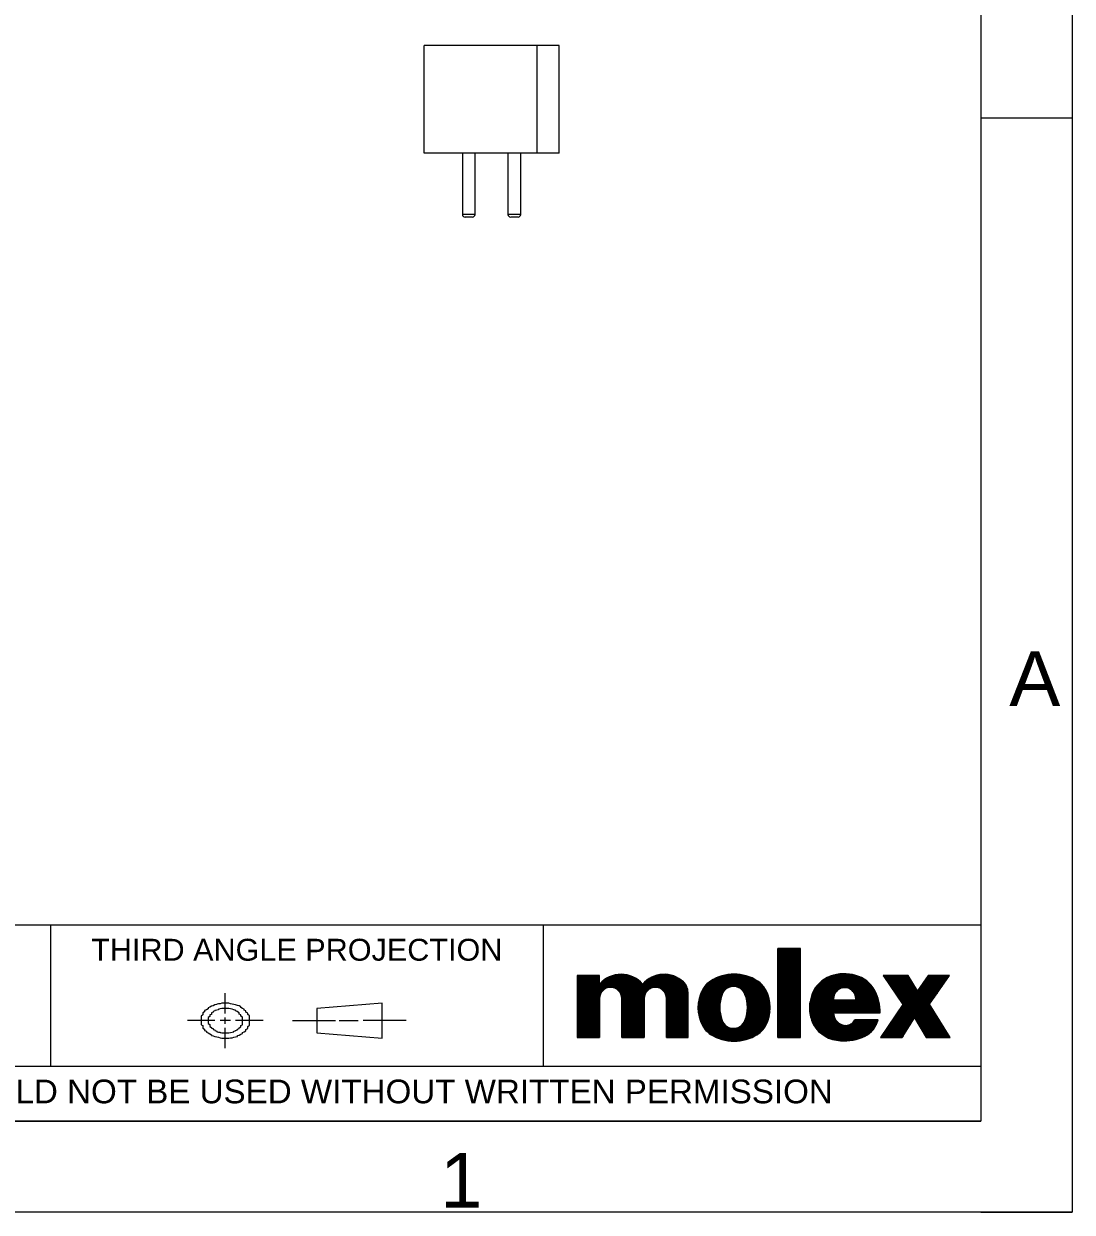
# Model space of a CAD drawing. Header units: millimetres. Extents: x 0 to 180, y 0 to 120.
# Drawn here: x 122.5 to 180, y 0 to 65.2 of the extents above; entities that cross this region are included whole.
import ezdxf

# ---------------------------------------------------------------- set-up
doc = ezdxf.new("R2010")
doc.units = ezdxf.units.MM
doc.layers.add('1', color=7, linetype='Continuous', true_color=0xffffff)
doc.layers.add('256', color=7, linetype='Continuous', true_color=0xffffff)
doc.styles.add('Arial monospaced for SAP', font='Arial monospaced for SAP')
doc.styles.add('Arial Unicode MS', font='Arial Unicode MS')

# ---------------------------------------------------------------- blocks, each defined once
blk = doc.blocks.new('HATCH1')
at = {"color": 1, "lineweight": 13}
for p, q in [((163.863286, 14.401087), (163.918289, 14.45609)), ((163.863286, 14.341223), (163.978153, 14.45609)), ((163.863286, 14.281359), (164.038016, 14.45609)), ((163.863286, 14.221496), (164.09788, 14.45609)), ((163.863286, 14.161632), (164.157744, 14.45609)), ((163.863286, 14.101768), (164.217607, 14.45609)), ((163.863286, 14.041905), (164.277471, 14.45609)), ((163.863286, 13.982041), (164.337335, 14.45609)), ((163.863286, 13.922177), (164.397198, 14.45609)), ((163.863286, 13.862314), (164.457062, 14.45609)), ((163.863286, 13.80245), (164.516926, 14.45609)), ((163.863286, 13.742586), (164.576789, 14.45609)), ((163.863286, 13.682723), (164.636653, 14.45609)), ((163.863286, 13.622859), (164.696517, 14.45609)), ((163.863286, 13.562995), (164.75638, 14.45609)), ((163.863286, 13.503132), (164.816244, 14.45609)), ((163.863286, 13.443268), (164.876107, 14.45609)), ((163.863286, 13.383404), (164.935971, 14.45609)), ((163.863286, 13.323541), (164.995835, 14.45609)), ((163.863286, 13.263677), (165.055698, 14.45609)), ((163.863286, 13.203813), (165.102331, 14.442858)), ((163.863286, 13.14395), (165.102331, 14.382995)), ((163.863286, 13.084086), (165.102331, 14.323131)), ((163.863286, 13.024222), (165.102331, 14.263267)), ((163.863286, 12.964359), (165.102331, 14.203404)), ((163.863286, 12.904495), (165.102331, 14.14354)), ((163.863286, 12.844632), (165.102331, 14.083676)), ((163.863286, 12.784768), (165.102331, 14.023813)), ((163.863286, 12.724904), (165.102331, 13.963949)), ((163.863286, 12.665041), (165.102331, 13.904085)), ((163.863286, 12.605177), (165.102331, 13.844222)), ((163.863286, 12.545313), (165.102331, 13.784358)), ((163.863286, 12.48545), (165.102331, 13.724494)), ((152.872341, 10.773372), (155.134912, 13.035943)), ((154.404297, 12.245464), (155.199389, 13.040556)), ((154.511314, 12.292618), (155.261163, 13.042467)), ((154.59172, 12.31316), (155.320556, 13.041996)), ((154.660175, 12.321751), (155.377823, 13.0394)), ((154.72112, 12.322833), (155.433169, 13.034881)), ((155.308385, 10.755006), (157.595462, 13.042083)), ((155.308385, 10.81487), (157.532782, 13.039267)), ((155.308385, 10.874733), (157.467265, 13.033614)), ((156.86137, 12.248128), (157.655657, 13.042415)), ((156.966759, 12.293653), (157.713644, 13.040538)), ((157.046602, 12.313633), (157.769642, 13.036672)), ((157.114736, 12.321902), (157.82383, 13.030996)), ((159.488589, 11.223663), (161.314207, 13.049282)), ((159.489119, 11.16433), (161.377339, 13.052549)), ((159.48981, 11.284748), (161.249223, 13.044161)), ((159.491261, 11.106607), (161.438773, 13.05412)), ((159.492953, 11.347754), (161.182198, 13.037)), ((159.494892, 11.050375), (161.498645, 13.054128)), ((159.499912, 10.995531), (161.557066, 13.052686)), ((159.50623, 10.941986), (161.614136, 13.049892)), ((159.513769, 10.889662), (161.66994, 13.045832)), ((159.522463, 10.838491), (161.724552, 13.04058)), ((159.53225, 10.788415), (161.778039, 13.034203)), ((163.863286, 12.425586), (165.102331, 13.664631)), ((163.863286, 12.365722), (165.102331, 13.604767)), ((163.863286, 12.305859), (165.102331, 13.544903)), ((163.863286, 12.245995), (165.102331, 13.48504)), ((163.863286, 12.186131), (165.102331, 13.425176)), ((163.863286, 12.126268), (165.102331, 13.365313)), ((163.863286, 12.066404), (165.102331, 13.305449)), ((163.863286, 12.00654), (165.102331, 13.245585)), ((163.863286, 11.946677), (165.102331, 13.185722)), ((163.863286, 11.886813), (165.102331, 13.125858)), ((163.863286, 11.826949), (165.102331, 13.065994)), ((165.596527, 11.225508), (167.447501, 13.076482)), ((165.596758, 11.165875), (167.50775, 13.076868)), ((165.597515, 11.28636), (167.385514, 13.074359)), ((165.598137, 11.10739), (167.566402, 13.075655)), ((165.5998, 11.348509), (167.321624, 13.070332)), ((165.600601, 11.049991), (167.623573, 13.072963)), ((165.603473, 11.412045), (167.255632, 13.064204)), ((165.604322, 10.993848), (167.679367, 13.068893)), ((165.612434, 10.942096), (167.733871, 13.063533)), ((165.616602, 11.485037), (167.187296, 13.055731)), ((165.621468, 10.891267), (167.787162, 13.056961)), ((165.631386, 10.841321), (167.839307, 13.049243)), ((165.632494, 11.560793), (167.116312, 13.044611)), ((165.642153, 10.792225), (167.890367, 13.040439)), ((165.650643, 11.638805), (167.042297, 13.03046)), ((165.653738, 10.743946), (167.940395, 13.030603)), ((152.872341, 10.833236), (155.067313, 13.028208)), ((152.872341, 10.8931), (154.996029, 13.016788)), ((152.872341, 10.952963), (154.920273, 13.000895)), ((152.872341, 11.012827), (154.838884, 12.97937)), ((152.872341, 12.928464), (152.91754, 12.973663)), ((152.872341, 12.8686), (152.977404, 12.973663)), ((152.872341, 12.808737), (153.037268, 12.973663)), ((152.872341, 12.748873), (153.097131, 12.973663)), ((152.872341, 12.689009), (153.156995, 12.973663)), ((152.872341, 12.629146), (153.216859, 12.973663)), ((152.872341, 12.569282), (153.276722, 12.973663)), ((152.872341, 12.509418), (153.336586, 12.973663)), ((152.872341, 12.449555), (153.39645, 12.973663)), ((152.872341, 12.389691), (153.456313, 12.973663)), ((152.872341, 12.329827), (153.516177, 12.973663)), ((152.872341, 12.269964), (153.576041, 12.973663)), ((152.872341, 12.2101), (153.635904, 12.973663)), ((152.872341, 12.150236), (153.695768, 12.973663)), ((152.872341, 12.090373), (153.755632, 12.973663)), ((152.872341, 12.030509), (153.815495, 12.973663)), ((152.872341, 11.970645), (153.875359, 12.973663)), ((152.872341, 11.910782), (153.935223, 12.973663)), ((152.872341, 11.850918), (153.995086, 12.973663)), ((152.872341, 11.791055), (154.05495, 12.973663)), ((152.872341, 11.731191), (154.096636, 12.955486)), ((152.872341, 11.072691), (154.750015, 12.950364)), ((152.872341, 11.132554), (154.650376, 12.910589)), ((152.872341, 11.671327), (154.096636, 12.895622)), ((152.872341, 11.192418), (154.532848, 12.852925)), ((152.872341, 11.611464), (154.096636, 12.835759)), ((152.872341, 11.5516), (154.096636, 12.775895)), ((152.872341, 11.252282), (154.373349, 12.753289)), ((152.872341, 11.491736), (154.096636, 12.716031)), ((152.872341, 11.431873), (154.096636, 12.656168)), ((152.872341, 11.372009), (154.096636, 12.596304)), ((152.872341, 11.312145), (154.096636, 12.53644)), ((154.776625, 12.318475), (155.486758, 13.028608)), ((154.827852, 12.309837), (155.538732, 13.020717)), ((154.875523, 12.297644), (155.589205, 13.011327)), ((154.920121, 12.282379), (155.638275, 13.000534)), ((154.961981, 12.264376), (155.686028, 12.988423)), ((155.00134, 12.243871), (155.732536, 12.975067)), ((155.038366, 12.221033), (155.77786, 12.960528)), ((155.073175, 12.195979), (155.822056, 12.94486)), ((155.105843, 12.168783), (155.865171, 12.928111)), ((155.136412, 12.139488), (155.907247, 12.910323)), ((155.16489, 12.108102), (155.94832, 12.891532)), ((155.191255, 12.074604), (155.988421, 12.87177)), ((155.215455, 12.03894), (156.02758, 12.851065)), ((155.237398, 12.00102), (156.06582, 12.829442)), ((155.256949, 11.960707), (156.103162, 12.80692)), ((155.273916, 11.91781), (156.139626, 12.783521)), ((155.288027, 11.872058), (156.175227, 12.759258)), ((155.298899, 11.823066), (156.209978, 12.734145)), ((155.305969, 11.770273), (156.243891, 12.708194)), ((155.308385, 10.934597), (157.398448, 13.024661)), ((155.308385, 10.994461), (157.325702, 13.011778)), ((155.308385, 11.054324), (157.24813, 12.99407)), ((155.308385, 11.114188), (157.164381, 12.970184)), ((155.308385, 11.174052), (157.072228, 12.937895)), ((155.308385, 11.233915), (156.967483, 12.893014)), ((155.308385, 11.293779), (156.840045, 12.825439)), ((155.308385, 11.353643), (156.638379, 12.683637)), ((155.308385, 11.712825), (156.276974, 12.681414)), ((155.308385, 11.652961), (156.309236, 12.653812)), ((155.308385, 11.593097), (156.34068, 12.625392)), ((155.308385, 11.533234), (156.371311, 12.596159)), ((155.308385, 11.47337), (156.401129, 12.566114)), ((155.308385, 11.413506), (156.430136, 12.535257)), ((157.17546, 12.322763), (157.876355, 13.023658)), ((157.230796, 12.318235), (157.927342, 13.014781)), ((157.281885, 12.309461), (157.976894, 13.004469)), ((157.329439, 12.297151), (158.0251, 12.992812)), ((157.373935, 12.281783), (158.072036, 12.979884)), ((157.415703, 12.263687), (158.117768, 12.965753)), ((157.454976, 12.243097), (158.162354, 12.950475)), ((157.491921, 12.220178), (158.205843, 12.9341)), ((157.526653, 12.195047), (158.248278, 12.916672)), ((157.559246, 12.167776), (158.289698, 12.898228)), ((157.58974, 12.138406), (158.330137, 12.878803)), ((157.618143, 12.106946), (158.369623, 12.858426)), ((157.644433, 12.073372), (158.408182, 12.837121)), ((157.668554, 12.037629), (158.445837, 12.814912)), ((157.690415, 11.999626), (158.482607, 12.791818)), ((157.709877, 11.959225), (158.518508, 12.767856)), ((157.726747, 11.916232), (158.553556, 12.74304)), ((157.740751, 11.870372), (158.587761, 12.717382)), ((157.751498, 11.821255), (158.621134, 12.690891)), ((157.75842, 11.768313), (158.653683, 12.663576)), ((157.760663, 11.710693), (158.685413, 12.635442)), ((157.760663, 11.650829), (158.71609, 12.606256)), ((157.760663, 11.590966), (158.745154, 12.575456)), ((157.760663, 11.531102), (158.772574, 12.543013)), ((157.760663, 11.471238), (158.798328, 12.508903)), ((157.760663, 11.411375), (158.822376, 12.473087)), ((157.760663, 11.351511), (158.844661, 12.435508)), ((157.760663, 11.291647), (158.865104, 12.396088)), ((159.498219, 11.412884), (161.112906, 13.027572)), ((159.50586, 11.480389), (161.041068, 13.015597)), ((159.516187, 11.55058), (160.966333, 13.000725)), ((159.529599, 11.623855), (160.888252, 12.982508)), ((159.546617, 11.700737), (160.806231, 12.960351)), ((159.567952, 11.781935), (160.719458, 12.933441)), ((159.594608, 11.868455), (160.626766, 12.900613)), ((159.628099, 11.96181), (160.526372, 12.860083)), ((159.670903, 12.064478), (160.415283, 12.808858)), ((159.727651, 12.181089), (160.287687, 12.741125)), ((159.822447, 12.335749), (160.126202, 12.639504)), ((161.065625, 12.261926), (161.830458, 13.02676)), ((161.192687, 12.329124), (161.881863, 13.018301)), ((161.280676, 12.35725), (161.9323, 13.008874)), ((161.354237, 12.370947), (161.981811, 12.998521)), ((161.419259, 12.376106), (162.030433, 12.98728)), ((161.4783, 12.375283), (162.078201, 12.975184)), ((161.532747, 12.369866), (162.125146, 12.962265)), ((161.583451, 12.360706), (162.171296, 12.948551)), ((161.630972, 12.348364), (162.216676, 12.934068)), ((161.675702, 12.33323), (162.26131, 12.918839)), ((161.71792, 12.315585), (162.30522, 12.902885)), ((161.757831, 12.295632), (162.348426, 12.886227)), ((161.795585, 12.273522), (162.390944, 12.868881)), ((161.831291, 12.249364), (162.432792, 12.850866)), ((161.865024, 12.223234), (162.473985, 12.832195)), ((161.896831, 12.195177), (162.514536, 12.812882)), ((161.926736, 12.165219), (162.554459, 12.792941)), ((161.954739, 12.133358), (162.593764, 12.772384)), ((161.980815, 12.099571), (162.632464, 12.751219)), ((162.004917, 12.063809), (162.670567, 12.729459)), ((162.026968, 12.025996), (162.708083, 12.707111)), ((162.046858, 11.986023), (162.745019, 12.684183)), ((162.064437, 11.943737), (162.78131, 12.660611)), ((162.08039, 11.899827), (162.816616, 12.636053)), ((162.095489, 11.855062), (162.85091, 12.610483)), ((162.109704, 11.809414), (162.884204, 12.583914)), ((162.123001, 11.762847), (162.91651, 12.556356)), ((162.135343, 11.715325), (162.947837, 12.527819)), ((162.146688, 11.666807), (162.978187, 12.498306)), ((162.15699, 11.617245), (163.007563, 12.467818)), ((162.166195, 11.566587), (163.035963, 12.436355)), ((162.174245, 11.514773), (163.063382, 12.40391)), ((163.863286, 11.767086), (165.102331, 13.006131)), ((163.863286, 11.707222), (165.102331, 12.946267)), ((163.863286, 11.647358), (165.102331, 12.886403)), ((163.863286, 11.587495), (165.102331, 12.82654)), ((163.863286, 11.527631), (165.102331, 12.766676)), ((163.863286, 11.467767), (165.102331, 12.706812)), ((163.863286, 11.407904), (165.102331, 12.646949)), ((163.863286, 11.34804), (165.102331, 12.587085)), ((163.863286, 11.288176), (165.102331, 12.527221)), ((163.863286, 11.228313), (165.102331, 12.467358)), ((163.863286, 11.168449), (165.102331, 12.407494)), ((165.671303, 11.719329), (166.964753, 13.01278)), ((165.694787, 11.802677), (166.883009, 12.990899)), ((165.721482, 11.889236), (166.796123, 12.963876)), ((165.752028, 11.979645), (166.701446, 12.929063)), ((165.800946, 12.088427), (166.592664, 12.880145)), ((165.873157, 12.220502), (166.460589, 12.807934)), ((166.018445, 12.425654), (166.255437, 12.662646)), ((167.135154, 12.165499), (167.989437, 13.019781)), ((167.291073, 12.261554), (168.037536, 13.008016)), ((167.381076, 12.291693), (168.084729, 12.995346)), ((167.454594, 12.305347), (168.131052, 12.981805)), ((167.456822, 10.930711), (168.977822, 12.451711)), ((167.516686, 10.930711), (169.005047, 12.419072)), ((167.518917, 12.309806), (168.17785, 12.968739)), ((167.576549, 10.930711), (169.031501, 12.385662)), ((167.576953, 12.307979), (168.223608, 12.954634)), ((167.630216, 12.301379), (168.268293, 12.939455)), ((167.679611, 12.290909), (168.311947, 12.923246)), ((167.725721, 12.277156), (168.35461, 12.906045)), ((167.768946, 12.260517), (168.396316, 12.887888)), ((167.809566, 12.241273), (168.437096, 12.868803)), ((167.84778, 12.219624), (168.476975, 12.848819)), ((167.88373, 12.195711), (168.515979, 12.827959)), ((167.917511, 12.169628), (168.554126, 12.806243)), ((167.949181, 12.141434), (168.591437, 12.78369)), ((167.978765, 12.111154), (168.627927, 12.760316)), ((168.006259, 12.078784), (168.663609, 12.736135)), ((168.031626, 12.044288), (168.698497, 12.711159)), ((168.054796, 12.007595), (168.732599, 12.685397)), ((168.075661, 11.968595), (168.765924, 12.658859)), ((168.09406, 11.927131), (168.79848, 12.631551)), ((168.109772, 11.882979), (168.83027, 12.603477)), ((168.122481, 11.835825), (168.861299, 12.574643)), ((168.131736, 11.785216), (168.891569, 12.545049)), ((168.136807, 11.67056), (168.949832, 12.483584)), ((168.136865, 11.730481), (168.92108, 12.514696)), ((169.512003, 9.573663), (172.912003, 12.973663)), ((169.569476, 9.691), (172.852139, 12.973663)), ((169.571866, 9.573663), (172.971866, 12.973663)), ((169.63173, 9.573663), (173.03173, 12.973663)), ((169.65485, 12.949148), (169.679365, 12.973663)), ((169.679128, 12.913562), (169.739229, 12.973663)), ((169.691594, 9.573663), (173.091594, 12.973663)), ((169.692158, 9.873546), (172.792275, 12.973663)), ((169.703406, 12.877976), (169.799092, 12.973663)), ((169.727684, 12.842391), (169.858956, 12.973663)), ((169.751457, 9.573663), (173.151457, 12.973663)), ((169.751962, 12.806805), (169.91882, 12.973663)), ((169.77624, 12.771219), (169.978683, 12.973663)), ((169.800518, 12.735634), (170.038547, 12.973663)), ((169.811321, 9.573663), (173.211321, 12.973663)), ((169.814841, 10.056093), (172.732412, 12.973663)), ((169.824796, 12.700048), (170.098411, 12.973663)), ((169.849074, 12.664463), (170.158274, 12.973663)), ((169.871185, 9.573663), (173.271185, 12.973663)), ((169.873352, 12.628877), (170.218138, 12.973663)), ((169.89763, 12.593291), (170.278002, 12.973663)), ((169.921908, 12.557706), (170.337865, 12.973663)), ((169.931048, 9.573663), (173.166164, 12.808779)), ((169.937524, 10.238639), (172.672548, 12.973663)), ((169.946186, 12.52212), (170.397729, 12.973663)), ((169.970464, 12.486534), (170.457593, 12.973663)), ((169.990912, 9.573663), (173.026794, 12.609545)), ((169.994742, 12.450949), (170.517456, 12.973663)), ((170.01902, 12.415363), (170.57732, 12.973663)), ((170.043298, 12.379777), (170.637184, 12.973663)), ((170.050776, 9.573663), (172.887424, 12.410311)), ((170.060207, 10.421186), (172.612684, 12.973663)), ((170.067576, 12.344192), (170.697047, 12.973663)), ((170.091854, 12.308606), (170.756911, 12.973663)), ((170.116132, 12.273021), (170.816775, 12.973663)), ((170.14041, 12.237435), (170.876638, 12.973663)), ((170.164688, 12.201849), (170.936502, 12.973663)), ((170.18289, 10.603732), (172.552821, 12.973663)), ((170.188966, 12.166264), (170.996366, 12.973663)), ((170.213244, 12.130678), (171.02754, 12.944974)), ((170.237522, 12.095092), (171.050314, 12.907884)), ((170.2618, 12.059507), (171.073088, 12.870795)), ((170.286078, 12.023921), (171.095862, 12.833705)), ((170.305573, 10.786279), (172.492957, 12.973663)), ((170.310356, 11.988335), (171.118636, 12.796616)), ((170.334634, 11.95275), (171.14141, 12.759526)), ((170.358912, 11.917164), (171.164185, 12.722437)), ((170.38319, 11.881579), (171.186959, 12.685347)), ((170.407468, 11.845993), (171.209733, 12.648258)), ((170.428255, 10.968825), (172.433093, 12.973663)), ((170.431746, 11.810407), (171.232507, 12.611168)), ((170.456024, 11.774822), (171.255281, 12.574078)), ((170.480302, 11.739236), (171.278055, 12.536989)), ((170.50458, 11.70365), (171.300829, 12.499899)), ((170.528858, 11.668065), (171.323604, 12.46281)), ((170.550938, 11.151372), (172.37323, 12.973663)), ((170.553136, 11.632479), (171.346378, 12.42572)), ((170.577414, 11.596893), (171.369152, 12.388631)), ((171.633606, 12.293903), (172.313366, 12.973663)), ((171.772703, 12.492863), (172.253502, 12.973663)), ((171.911799, 12.691823), (172.193639, 12.973663)), ((172.050895, 12.890783), (172.133775, 12.973663)), ((152.872341, 10.713509), (154.17212, 12.013288)), ((152.872341, 10.653645), (154.124966, 11.90627)), ((152.872341, 10.593781), (154.104425, 11.825865)), ((152.872341, 10.533918), (154.095834, 11.75741)), ((155.308385, 10.695142), (156.621736, 12.008493)), ((155.308385, 10.635279), (156.57621, 11.903104)), ((155.308385, 10.575415), (156.55623, 11.823261)), ((155.308385, 10.515551), (156.547961, 11.755127)), ((157.760663, 11.231784), (158.883604, 12.354724)), ((157.760663, 11.17192), (158.900023, 12.311279)), ((157.760663, 11.112056), (158.914185, 12.265578)), ((157.760663, 11.052193), (158.925857, 12.217386)), ((157.760663, 10.992329), (158.934728, 12.166394)), ((157.760663, 10.932465), (158.94037, 12.112172)), ((157.760663, 10.872602), (158.942187, 12.054125)), ((157.760663, 10.812738), (158.942187, 11.994261)), ((157.760663, 10.752874), (158.942187, 11.934398)), ((157.760663, 10.693011), (158.942187, 11.874534)), ((157.760663, 10.633147), (158.942187, 11.814671)), ((157.760663, 10.573283), (158.942187, 11.754807)), ((159.543078, 10.739379), (160.886297, 12.082598)), ((159.5549, 10.691338), (160.819099, 11.955536)), ((159.567674, 10.644248), (160.785902, 11.862476)), ((159.581363, 10.598073), (160.759726, 11.776436)), ((161.990921, 10.373631), (163.376297, 11.759006)), ((162.059322, 10.501895), (163.363033, 11.805606)), ((162.092663, 10.595099), (163.348872, 11.851309)), ((162.118922, 10.681222), (163.333848, 11.896148)), ((162.139816, 10.76198), (163.317989, 11.940153)), ((162.15637, 10.838398), (163.301321, 11.983348)), ((162.169302, 10.911193), (163.283867, 12.025758)), ((162.17914, 10.980895), (163.26565, 12.067405)), ((162.181072, 11.461736), (163.089812, 12.370476)), ((162.186287, 11.047905), (163.246688, 12.108306)), ((162.186599, 11.407399), (163.115241, 12.336042)), ((162.190736, 11.351673), (163.139655, 12.300592)), ((162.191055, 11.112537), (163.226998, 12.148481)), ((162.193382, 11.294455), (163.163034, 12.264107)), ((162.193697, 11.175043), (163.206598, 12.187944)), ((162.194416, 11.235626), (163.185356, 12.226565)), ((163.863286, 11.108585), (165.102331, 12.34763)), ((163.863286, 11.048722), (165.102331, 12.287767)), ((163.863286, 10.988858), (165.102331, 12.227903)), ((163.863286, 10.928994), (165.102331, 12.168039)), ((163.863286, 10.869131), (165.102331, 12.108176)), ((163.863286, 10.809267), (165.102331, 12.048312)), ((163.863286, 10.749403), (165.102331, 11.988448)), ((163.863286, 10.68954), (165.102331, 11.928585)), ((163.863286, 10.629676), (165.102331, 11.868721)), ((163.863286, 10.569812), (165.102331, 11.808857)), ((163.863286, 10.509949), (165.102331, 11.748994)), ((165.666111, 10.696456), (167.064403, 12.094747)), ((165.679247, 10.649728), (166.968348, 11.938828)), ((165.693121, 10.603738), (166.938209, 11.848826)), ((165.707712, 10.558465), (166.924554, 11.775307)), ((167.636413, 10.930711), (169.057177, 12.351475)), ((167.696277, 10.930711), (169.082067, 12.316502)), ((167.75614, 10.930711), (169.106161, 12.280732)), ((167.816004, 10.930711), (169.129446, 12.244153)), ((167.875868, 10.930711), (169.151909, 12.206752)), ((167.935731, 10.930711), (169.173532, 12.168512)), ((167.995595, 10.930711), (169.194078, 12.129194)), ((168.055459, 10.930711), (169.213877, 12.08913)), ((168.115322, 10.930711), (169.233089, 12.048477)), ((168.175186, 10.930711), (169.251701, 12.007226)), ((168.23505, 10.930711), (169.269701, 11.965363)), ((168.294913, 10.930711), (169.287078, 11.922875)), ((168.354777, 10.930711), (169.303815, 11.879749)), ((168.414641, 10.930711), (169.319898, 11.835968)), ((168.474504, 10.930711), (169.33531, 11.791517)), ((168.534368, 10.930711), (169.350032, 11.746376)), ((170.110639, 9.573663), (172.748053, 12.211077)), ((170.170503, 9.573663), (172.608683, 12.011843)), ((170.230367, 9.573663), (172.469313, 11.812609)), ((170.601692, 11.561308), (171.391926, 12.351541)), ((170.62597, 11.525722), (171.4147, 12.314452)), ((170.650248, 11.490136), (171.437474, 12.277362)), ((170.673621, 11.333918), (171.505797, 12.166094)), ((170.674526, 11.454551), (171.460248, 12.240273)), ((170.698804, 11.418965), (171.483023, 12.203183)), ((152.872341, 10.474054), (154.094431, 11.696144)), ((152.872341, 10.41419), (154.094431, 11.636281)), ((152.872341, 10.354327), (154.094431, 11.576417)), ((152.872341, 10.294463), (154.094431, 11.516553)), ((152.872341, 10.234599), (154.094431, 11.45669)), ((152.872341, 10.174736), (154.094431, 11.396826)), ((152.872341, 10.114872), (154.094431, 11.336962)), ((152.872341, 10.055008), (154.094431, 11.277099)), ((152.872341, 9.995145), (154.094431, 11.217235)), ((152.872341, 9.935281), (154.094431, 11.157371)), ((152.872341, 9.875417), (154.094431, 11.097508)), ((155.308385, 10.455688), (156.54671, 11.694013)), ((155.308385, 10.395824), (156.54671, 11.634149)), ((155.308385, 10.33596), (156.54671, 11.574285)), ((155.308385, 10.276097), (156.54671, 11.514422)), ((155.308385, 10.216233), (156.54671, 11.454558)), ((155.308385, 10.156369), (156.54671, 11.394694)), ((155.308385, 10.096506), (156.54671, 11.334831)), ((155.308385, 10.036642), (156.54671, 11.274967)), ((155.308385, 9.976778), (156.54671, 11.215103)), ((155.308385, 9.916915), (156.54671, 11.15524)), ((155.308385, 9.857051), (156.54671, 11.095376)), ((157.760663, 10.51342), (158.942187, 11.694943)), ((157.760663, 10.453556), (158.942187, 11.63508)), ((157.760663, 10.393692), (158.942187, 11.575216)), ((157.760663, 10.333829), (158.942187, 11.515352)), ((157.760663, 10.273965), (158.942187, 11.455489)), ((157.760663, 10.214101), (158.942187, 11.395625)), ((157.760663, 10.154238), (158.942187, 11.335761)), ((157.760663, 10.094374), (158.942187, 11.275898)), ((157.760663, 10.03451), (158.942187, 11.216034)), ((157.760663, 9.974647), (158.942187, 11.15617)), ((157.760663, 9.914783), (158.942187, 11.096307)), ((159.595932, 10.552779), (160.738897, 11.695744)), ((159.611351, 10.508334), (160.722398, 11.619381)), ((159.627592, 10.464712), (160.709512, 11.546632)), ((159.644631, 10.421887), (160.699714, 11.47697)), ((159.662446, 10.379838), (160.692602, 11.409994)), ((159.681014, 10.338543), (160.687865, 11.345393)), ((159.700319, 10.297984), (160.685251, 11.282915)), ((159.720344, 10.258145), (160.684557, 11.222358)), ((159.74109, 10.219028), (160.685614, 11.163552)), ((159.762833, 10.180907), (160.688282, 11.106355)), ((161.079942, 9.402788), (163.38863, 11.711476)), ((161.131821, 9.394802), (163.399992, 11.662974)), ((161.184737, 9.387856), (163.410339, 11.613457)), ((161.238748, 9.382003), (163.41962, 11.562875)), ((161.293914, 9.377305), (163.427781, 11.511172)), ((161.350306, 9.373833), (163.434757, 11.458284)), ((161.408003, 9.371667), (163.440477, 11.40414)), ((161.467096, 9.370896), (163.444857, 11.348657)), ((161.527691, 9.371627), (163.447804, 11.291741)), ((161.589909, 9.373982), (163.449207, 11.23328)), ((161.653894, 9.378103), (163.448935, 11.173144)), ((161.719817, 9.384162), (163.446837, 11.111182)), ((163.863286, 10.450085), (165.102331, 11.68913)), ((163.863286, 10.390221), (165.102331, 11.629266)), ((163.863286, 10.330358), (165.102331, 11.569403)), ((163.863286, 10.270494), (165.102331, 11.509539)), ((163.863286, 10.21063), (165.102331, 11.449675)), ((163.863286, 10.150767), (165.102331, 11.389812)), ((163.863286, 10.090903), (165.102331, 11.329948)), ((163.863286, 10.031039), (165.102331, 11.270084)), ((163.863286, 9.971176), (165.102331, 11.210221)), ((163.863286, 9.911312), (165.102331, 11.150357)), ((163.863286, 9.851449), (165.102331, 11.090493)), ((165.722998, 10.513888), (166.920095, 11.710985)), ((165.738962, 10.469988), (166.921923, 11.652949)), ((165.755586, 10.426748), (166.9602, 11.631362)), ((165.772854, 10.384152), (167.020064, 11.631362)), ((165.790752, 10.342187), (167.079927, 11.631362)), ((165.809266, 10.300837), (167.139791, 11.631362)), ((165.828937, 10.260645), (167.199655, 11.631362)), ((165.852027, 10.223871), (167.259518, 11.631362)), ((165.875873, 10.187853), (167.319382, 11.631362)), ((165.900466, 10.152582), (167.379246, 11.631362)), ((165.925795, 10.118048), (167.439109, 11.631362)), ((165.951853, 10.084242), (167.498973, 11.631362)), ((165.978632, 10.051158), (167.558837, 11.631362)), ((166.006128, 10.01879), (167.6187, 11.631362)), ((166.977913, 10.930711), (167.678564, 11.631362)), ((167.037776, 10.930711), (167.738428, 11.631362)), ((167.09764, 10.930711), (167.798291, 11.631362)), ((167.157504, 10.930711), (167.858155, 11.631362)), ((167.217367, 10.930711), (167.918019, 11.631362)), ((167.277231, 10.930711), (167.977882, 11.631362)), ((167.337095, 10.930711), (168.037746, 11.631362)), ((167.396958, 10.930711), (168.09761, 11.631362)), ((168.594232, 10.930711), (169.364046, 11.700525)), ((168.654095, 10.930711), (169.377329, 11.653945)), ((168.713959, 10.930711), (169.389858, 11.60661)), ((168.773823, 10.930711), (169.401607, 11.558495)), ((168.833686, 10.930711), (169.412548, 11.509573)), ((168.89355, 10.930711), (169.422651, 11.459813)), ((168.953414, 10.930711), (169.431882, 11.40918)), ((169.013277, 10.930711), (169.440204, 11.357638)), ((169.073141, 10.930711), (169.447575, 11.305145)), ((169.133005, 10.930711), (169.45395, 11.251657)), ((169.192868, 10.930711), (169.459278, 11.197121)), ((169.252732, 10.930711), (169.463502, 11.141482)), ((169.312596, 10.930711), (169.466559, 11.084675)), ((171.363131, 10.646564), (172.329943, 11.613376)), ((171.385186, 10.608755), (172.190572, 11.414142)), ((171.407241, 10.570947), (172.204037, 11.367742)), ((171.429296, 10.533138), (172.226785, 11.330627)), ((171.451351, 10.495329), (172.249533, 11.293511)), ((171.473406, 10.457521), (172.272281, 11.256396)), ((171.495461, 10.419712), (172.295029, 11.21928)), ((171.517516, 10.381904), (172.317777, 11.182165)), ((171.539571, 10.344095), (172.340526, 11.145049)), ((171.561626, 10.306286), (172.363274, 11.107934)), ((152.872341, 9.815554), (154.094431, 11.037644)), ((152.872341, 9.75569), (154.094431, 10.97778)), ((152.872341, 9.695826), (154.094431, 10.917917)), ((152.872341, 9.635963), (154.094431, 10.858053)), ((152.872341, 9.576099), (154.094431, 10.798189)), ((152.929769, 9.573663), (154.094431, 10.738326)), ((152.989633, 9.573663), (154.094431, 10.678462)), ((153.049496, 9.573663), (154.094431, 10.618599)), ((153.10936, 9.573663), (154.094431, 10.558735)), ((153.169224, 9.573663), (154.094431, 10.498871)), ((153.229087, 9.573663), (154.094431, 10.439008)), ((155.308385, 9.797187), (156.54671, 11.035512)), ((155.308385, 9.737324), (156.54671, 10.975649)), ((155.308385, 9.67746), (156.54671, 10.915785)), ((155.308385, 9.617597), (156.54671, 10.855921)), ((155.324315, 9.573663), (156.54671, 10.796058)), ((155.384179, 9.573663), (156.54671, 10.736194)), ((155.444043, 9.573663), (156.54671, 10.67633)), ((155.503906, 9.573663), (156.54671, 10.616467)), ((155.56377, 9.573663), (156.54671, 10.556603)), ((155.623634, 9.573663), (156.54671, 10.496739)), ((155.683497, 9.573663), (156.54671, 10.436876)), ((157.760663, 9.854919), (158.942187, 11.036443)), ((157.760663, 9.795056), (158.942187, 10.976579)), ((157.760663, 9.735192), (158.942187, 10.916716)), ((157.760663, 9.675328), (158.942187, 10.856852)), ((157.760663, 9.615465), (158.942187, 10.796988)), ((157.778725, 9.573663), (158.942187, 10.737125)), ((157.838589, 9.573663), (158.942187, 10.677261)), ((157.898453, 9.573663), (158.942187, 10.617397)), ((157.958316, 9.573663), (158.942187, 10.557534)), ((158.01818, 9.573663), (158.942187, 10.49767)), ((158.078044, 9.573663), (158.942187, 10.437806)), ((159.785648, 10.143858), (160.692439, 11.050649)), ((159.809509, 10.107855), (160.697984, 10.996331)), ((159.834395, 10.072877), (160.704828, 10.943311)), ((159.860289, 10.038908), (160.712895, 10.891514)), ((159.887178, 10.005933), (160.722116, 10.840871)), ((159.915052, 9.973943), (160.732432, 10.791324)), ((159.943904, 9.942932), (160.743792, 10.74282)), ((159.973732, 9.912896), (160.756147, 10.695311)), ((160.004534, 9.883834), (160.769457, 10.648758)), ((160.036313, 9.85575), (160.783684, 10.603121)), ((160.069076, 9.828649), (160.798795, 10.558369)), ((160.102831, 9.802541), (160.81476, 10.51447)), ((160.137591, 9.777438), (160.832372, 10.472218)), ((160.173373, 9.753356), (160.852293, 10.432275)), ((161.787881, 9.392363), (163.442727, 11.047208)), ((161.858338, 9.402956), (163.436382, 10.981)), ((161.931495, 9.41625), (163.427525, 10.91228)), ((162.007747, 9.432638), (163.415809, 10.840699)), ((162.087604, 9.452631), (163.400781, 10.765808)), ((162.171751, 9.476915), (163.381843, 10.687006)), ((162.261145, 9.506445), (163.358164, 10.603464)), ((162.357199, 9.542635), (163.328537, 10.513973)), ((163.863286, 9.791585), (165.102331, 11.03063)), ((163.863286, 9.731721), (165.102331, 10.970766)), ((163.863286, 9.671858), (165.102331, 10.910902)), ((163.863286, 9.611994), (165.102331, 10.851039)), ((163.884819, 9.573663), (165.102331, 10.791175)), ((163.944682, 9.573663), (165.102331, 10.731311)), ((164.004546, 9.573663), (165.102331, 10.671448)), ((164.06441, 9.573663), (165.102331, 10.611584)), ((164.124273, 9.573663), (165.102331, 10.55172)), ((164.184137, 9.573663), (165.102331, 10.491857)), ((164.244001, 9.573663), (165.102331, 10.431993)), ((166.034336, 9.987135), (166.926667, 10.879466)), ((166.063254, 9.956189), (166.930955, 10.823889)), ((166.092879, 9.925951), (166.941058, 10.774129)), ((166.123212, 9.896419), (166.952192, 10.7254)), ((166.154252, 9.867596), (166.968406, 10.681749)), ((166.186002, 9.839483), (166.984619, 10.638099)), ((166.218465, 9.812082), (167.005634, 10.59925)), ((166.251645, 9.785398), (167.027306, 10.561059)), ((166.285548, 9.759437), (167.05095, 10.524839)), ((166.32018, 9.734205), (167.077717, 10.491743)), ((166.35555, 9.709711), (167.104485, 10.458647)), ((166.391667, 9.685965), (167.13513, 10.429428)), ((167.03593, 9.432273), (168.158232, 10.554575)), ((167.087194, 9.423674), (168.218095, 10.554575)), ((167.139811, 9.416427), (168.277959, 10.554575)), ((167.193875, 9.410627), (168.337823, 10.554575)), ((167.249495, 9.406384), (168.397686, 10.554575)), ((167.306479, 9.403504), (168.45755, 10.554575)), ((167.362358, 9.39952), (168.517414, 10.554575)), ((167.419393, 9.39669), (168.577277, 10.554575)), ((167.477653, 9.395087), (168.637141, 10.554575)), ((167.537218, 9.394788), (168.697005, 10.554575)), ((167.598181, 9.395887), (168.756868, 10.554575)), ((167.660646, 9.398489), (168.816732, 10.554575)), ((167.724735, 9.402714), (168.876596, 10.554575)), ((167.790591, 9.408706), (168.936459, 10.554575)), ((167.858382, 9.416634), (168.996323, 10.554575)), ((167.928311, 9.426699), (169.056187, 10.554575)), ((168.000623, 9.439147), (169.11605, 10.554575)), ((168.057195, 10.513402), (168.098368, 10.554575)), ((168.075619, 9.45428), (169.175914, 10.554575)), ((168.153682, 9.472479), (169.235778, 10.554575)), ((168.235301, 9.494235), (169.295641, 10.554575)), ((168.321129, 9.520199), (169.355505, 10.554575)), ((168.412065, 9.551271), (169.337676, 10.476882)), ((169.372459, 10.930711), (169.468376, 11.026628)), ((169.432323, 10.930711), (169.468871, 10.967259)), ((170.29023, 9.573663), (171.327583, 10.611016)), ((170.350094, 9.573663), (171.230305, 10.453874)), ((171.583681, 10.268478), (172.386022, 11.070818)), ((171.605737, 10.230669), (172.40877, 11.033703)), ((171.627792, 10.192861), (172.431518, 10.996587)), ((171.649847, 10.155052), (172.454267, 10.959472)), ((171.671902, 10.117243), (172.477015, 10.922356)), ((171.693957, 10.079435), (172.499763, 10.885241)), ((171.716012, 10.041626), (172.522511, 10.848125)), ((171.738067, 10.003818), (172.545259, 10.81101)), ((171.760122, 9.966009), (172.568008, 10.773895)), ((171.782177, 9.9282), (172.590756, 10.736779)), ((171.804232, 9.890392), (172.613504, 10.699664)), ((171.826287, 9.852583), (172.636252, 10.662548)), ((171.848342, 9.814775), (172.659, 10.625433)), ((171.870397, 9.776966), (172.681748, 10.588317)), ((171.892452, 9.739157), (172.704497, 10.551202)), ((171.914507, 9.701349), (172.727245, 10.514086)), ((171.936562, 9.66354), (172.749993, 10.476971)), ((171.958617, 9.625731), (172.772741, 10.439855)), ((153.288951, 9.573663), (154.094431, 10.379144)), ((153.348815, 9.573663), (154.094431, 10.31928)), ((153.408678, 9.573663), (154.094431, 10.259417)), ((153.468542, 9.573663), (154.094431, 10.199553)), ((153.528406, 9.573663), (154.094431, 10.139689)), ((153.588269, 9.573663), (154.094431, 10.079826)), ((153.648133, 9.573663), (154.094431, 10.019962)), ((153.707996, 9.573663), (154.094431, 9.960098)), ((153.76786, 9.573663), (154.094431, 9.900235)), ((153.827724, 9.573663), (154.094431, 9.840371)), ((153.887587, 9.573663), (154.094431, 9.780507)), ((155.743361, 9.573663), (156.54671, 10.377012)), ((155.803225, 9.573663), (156.54671, 10.317148)), ((155.863088, 9.573663), (156.54671, 10.257285)), ((155.922952, 9.573663), (156.54671, 10.197421)), ((155.982816, 9.573663), (156.54671, 10.137557)), ((156.042679, 9.573663), (156.54671, 10.077694)), ((156.102543, 9.573663), (156.54671, 10.01783)), ((156.162407, 9.573663), (156.54671, 9.957966)), ((156.22227, 9.573663), (156.54671, 9.898103)), ((156.282134, 9.573663), (156.54671, 9.838239)), ((156.341998, 9.573663), (156.54671, 9.778375)), ((158.137907, 9.573663), (158.942187, 10.377943)), ((158.197771, 9.573663), (158.942187, 10.318079)), ((158.257635, 9.573663), (158.942187, 10.258215)), ((158.317498, 9.573663), (158.942187, 10.198352)), ((158.377362, 9.573663), (158.942187, 10.138488)), ((158.437226, 9.573663), (158.942187, 10.078624)), ((158.497089, 9.573663), (158.942187, 10.018761)), ((158.556953, 9.573663), (158.942187, 9.958897)), ((158.616817, 9.573663), (158.942187, 9.899033)), ((158.67668, 9.573663), (158.942187, 9.83917)), ((158.736544, 9.573663), (158.942187, 9.779306)), ((160.210004, 9.730123), (160.874373, 10.394491)), ((160.247213, 9.707468), (160.898502, 10.358757)), ((160.285005, 9.685396), (160.924605, 10.324997)), ((160.323389, 9.663916), (160.952634, 10.293162)), ((160.362373, 9.643037), (160.982566, 10.26323)), ((160.401969, 9.622769), (161.0144, 10.2352)), ((160.442187, 9.603124), (161.04816, 10.209096)), ((160.48304, 9.584113), (161.083893, 10.184966)), ((160.52454, 9.56575), (161.121676, 10.162886)), ((160.566703, 9.548049), (161.161618, 10.142964)), ((160.609543, 9.531026), (161.203869, 10.125352)), ((160.653079, 9.514698), (161.248636, 10.110254)), ((160.697329, 9.499084), (161.296198, 10.097953)), ((160.742313, 9.484204), (161.346949, 10.08884)), ((160.788054, 9.470081), (161.401453, 10.083481)), ((160.834576, 9.456739), (161.460565, 10.082729)), ((160.881905, 9.444206), (161.525684, 10.087984)), ((160.930073, 9.43251), (161.599391, 10.101828)), ((160.97911, 9.421683), (161.687661, 10.130234)), ((161.029054, 9.411763), (161.815926, 10.198635)), ((162.462159, 9.587731), (163.291078, 10.416651)), ((162.580023, 9.645732), (163.242534, 10.308243)), ((162.719434, 9.725279), (163.174911, 10.180756)), ((164.303864, 9.573663), (165.102331, 10.37213)), ((164.363728, 9.573663), (165.102331, 10.312266)), ((164.423592, 9.573663), (165.102331, 10.252402)), ((164.483455, 9.573663), (165.102331, 10.192539)), ((164.543319, 9.573663), (165.102331, 10.132675)), ((164.603183, 9.573663), (165.102331, 10.072811)), ((164.663046, 9.573663), (165.102331, 10.012948)), ((164.72291, 9.573663), (165.102331, 9.953084)), ((164.782774, 9.573663), (165.102331, 9.89322)), ((164.842637, 9.573663), (165.102331, 9.833357)), ((164.902501, 9.573663), (165.102331, 9.773493)), ((166.428543, 9.662978), (167.16686, 10.401294)), ((166.466191, 9.640762), (167.199432, 10.374003)), ((166.504626, 9.619333), (167.236201, 10.350908)), ((166.543863, 9.598707), (167.272969, 10.327813)), ((166.583922, 9.578902), (167.313202, 10.308182)), ((166.624825, 9.559941), (167.355305, 10.290422)), ((166.666593, 9.541846), (167.399297, 10.27455)), ((166.709255, 9.524644), (167.447294, 10.262683)), ((166.75284, 9.508365), (167.496989, 10.252514)), ((166.797381, 9.493043), (167.551793, 10.247454)), ((166.842916, 9.478714), (167.611313, 10.247111)), ((166.889488, 9.465422), (167.675991, 10.251925)), ((166.937143, 9.453213), (167.756725, 10.272796)), ((166.985936, 9.442143), (167.863806, 10.320013)), ((168.509412, 9.588754), (169.308155, 10.387498)), ((168.615187, 9.634666), (169.265293, 10.284772)), ((168.743061, 9.702676), (169.196585, 10.1562)), ((170.409958, 9.573663), (171.133027, 10.296733)), ((170.469821, 9.573663), (171.035749, 10.139591)), ((170.529685, 9.573663), (170.93847, 9.982449)), ((170.589549, 9.573663), (170.841192, 9.825307)), ((171.980672, 9.587923), (172.795489, 10.40274)), ((172.026276, 9.573663), (172.818238, 10.365624)), ((172.08614, 9.573663), (172.840986, 10.328509)), ((172.146004, 9.573663), (172.863734, 10.291393)), ((172.205867, 9.573663), (172.886482, 10.254278)), ((172.265731, 9.573663), (172.90923, 10.217162)), ((172.325595, 9.573663), (172.931979, 10.180047)), ((172.385458, 9.573663), (172.954727, 10.142932)), ((172.445322, 9.573663), (172.977475, 10.105816)), ((172.505186, 9.573663), (173.000223, 10.068701)), ((172.565049, 9.573663), (173.022971, 10.031585)), ((172.624913, 9.573663), (173.045719, 9.99447)), ((172.684777, 9.573663), (173.068468, 9.957354)), ((172.74464, 9.573663), (173.091216, 9.920239)), ((172.804504, 9.573663), (173.113964, 9.883123)), ((172.864368, 9.573663), (173.136712, 9.846008)), ((172.924231, 9.573663), (173.15946, 9.808892)), ((153.947451, 9.573663), (154.094431, 9.720644)), ((154.007315, 9.573663), (154.094431, 9.66078)), ((154.067178, 9.573663), (154.094431, 9.600916)), ((156.401861, 9.573663), (156.54671, 9.718512)), ((156.461725, 9.573663), (156.54671, 9.658648)), ((156.521589, 9.573663), (156.54671, 9.598785)), ((158.796408, 9.573663), (158.942187, 9.719442)), ((158.856271, 9.573663), (158.942187, 9.659579)), ((158.916135, 9.573663), (158.942187, 9.599715)), ((164.962365, 9.573663), (165.102331, 9.713629)), ((165.022228, 9.573663), (165.102331, 9.653766)), ((165.082092, 9.573663), (165.102331, 9.593902)), ((170.649412, 9.573663), (170.743914, 9.668165)), ((172.984095, 9.573663), (173.182209, 9.771777)), ((173.043959, 9.573663), (173.204957, 9.734661)), ((173.103822, 9.573663), (173.227705, 9.697546)), ((173.163686, 9.573663), (173.250453, 9.66043)), ((173.22355, 9.573663), (173.273201, 9.623315))]:
    blk.add_line(p, q, dxfattribs=at)
blk = doc.blocks.new('3RDANG1')
at = {"layer": '1', "color": 7, "linetype": 'Continuous', "lineweight": 13}
for p, q in [((0.173228, 0.629921), (0.173228, 1)), ((0.15748, 0.818898), (0.149606, 0.811024)), ((0.165354, 0.818898), (0.15748, 0.818898)), ((0.173228, 0.818898), (0.165354, 0.818898)), ((0.181102, 0.818898), (0.173228, 0.818898)), ((0.188976, 0.818898), (0.181102, 0.818898)), ((0.19685, 0.811024), (0.188976, 0.818898)), ((0.889764, 0.818898), (0.590551, 0.724409)), ((0.889764, 0.181102), (0.889764, 0.818898)), ((0.110236, 0.76378), (0.102362, 0.748031)), ((0.11811, 0.771654), (0.110236, 0.76378)), ((0.125984, 0.787402), (0.11811, 0.771654)), ((0.133858, 0.795276), (0.125984, 0.787402)), ((0.141732, 0.811024), (0.133858, 0.80315)), ((0.133858, 0.80315), (0.133858, 0.795276)), ((0.149606, 0.811024), (0.141732, 0.811024)), ((0.204724, 0.80315), (0.19685, 0.811024)), ((0.212598, 0.795276), (0.204724, 0.80315)), ((0.220472, 0.787402), (0.212598, 0.795276)), ((0.228346, 0.779528), (0.220472, 0.787402)), ((0.23622, 0.771654), (0.228346, 0.779528)), ((0.244094, 0.755906), (0.23622, 0.771654)), ((0.094488, 0.716535), (0.086614, 0.700787)), ((0.102362, 0.748031), (0.094488, 0.732283)), ((0.094488, 0.732283), (0.094488, 0.716535)), ((0.149606, 0.716535), (0.141732, 0.708661)), ((0.141732, 0.708661), (0.141732, 0.700787)), ((0.15748, 0.724409), (0.149606, 0.716535)), ((0.149606, 0.716535), (0.149606, 0.716535)), ((0.165354, 0.724409), (0.15748, 0.724409)), ((0.173228, 0.724409), (0.165354, 0.724409)), ((0.181102, 0.724409), (0.173228, 0.724409)), ((0.173228, 0.724409), (0.173228, 0.724409)), ((0.188976, 0.724409), (0.181102, 0.724409)), ((0.19685, 0.716535), (0.188976, 0.724409)), ((0.188976, 0.724409), (0.188976, 0.724409)), ((0.204724, 0.708661), (0.19685, 0.716535)), ((0.212598, 0.700787), (0.204724, 0.708661)), ((0.204724, 0.708661), (0.204724, 0.708661)), ((0.244094, 0.740157), (0.244094, 0.755906)), ((0.251969, 0.724409), (0.244094, 0.740157)), ((0.259843, 0.708661), (0.251969, 0.724409)), ((0.259843, 0.692913), (0.259843, 0.708661)), ((0.590551, 0.724409), (0.590551, 0.275591)), ((0.07874, 0.661417), (0.070866, 0.645669)), ((0.086614, 0.700787), (0.07874, 0.685039)), ((0.07874, 0.685039), (0.07874, 0.661417)), ((0.11811, 0.653543), (0.110236, 0.645669)), ((0.125984, 0.677165), (0.11811, 0.669291)), ((0.11811, 0.669291), (0.11811, 0.653543)), ((0.133858, 0.692913), (0.125984, 0.685039)), ((0.125984, 0.685039), (0.125984, 0.677165)), ((0.141732, 0.700787), (0.133858, 0.692913)), ((0.220472, 0.692913), (0.212598, 0.700787)), ((0.220472, 0.677165), (0.220472, 0.692913)), ((0.228346, 0.669291), (0.220472, 0.677165)), ((0.228346, 0.661417), (0.228346, 0.669291)), ((0.23622, 0.645669), (0.228346, 0.661417)), ((0.267717, 0.677165), (0.259843, 0.692913)), ((0.267717, 0.653543), (0.267717, 0.677165)), ((0.275591, 0.637795), (0.267717, 0.653543)), ((0.070866, 0.606299), (0.062992, 0.582677)), ((0.070866, 0.645669), (0.070866, 0.622047)), ((0.070866, 0.622047), (0.070866, 0.606299)), ((0.110236, 0.614173), (0.102362, 0.606299)), ((0.102362, 0.606299), (0.102362, 0.590551)), ((0.110236, 0.645669), (0.110236, 0.629921)), ((0.110236, 0.629921), (0.110236, 0.614173)), ((0.23622, 0.637795), (0.23622, 0.645669)), ((0.23622, 0.622047), (0.23622, 0.637795)), ((0.244094, 0.606299), (0.23622, 0.622047)), ((0.244094, 0.598425), (0.244094, 0.606299)), ((0.244094, 0.582677), (0.244094, 0.598425)), ((0.275591, 0.614173), (0.275591, 0.637795)), ((0.283465, 0.590551), (0.275591, 0.614173)), ((0.062992, 0.582677), (0.062992, 0.559055)), ((0.062992, 0.559055), (0.062992, 0.535433)), ((0.102362, 0.574803), (0.094488, 0.559055)), ((0.094488, 0.559055), (0.094488, 0.543307)), ((0.094488, 0.543307), (0.094488, 0.527559)), ((0.102362, 0.590551), (0.102362, 0.574803)), ((0.173228, 0.440945), (0.173228, 0.559055)), ((0.251969, 0.566929), (0.244094, 0.582677)), ((0.251969, 0.551181), (0.251969, 0.566929)), ((0.251969, 0.535433), (0.251969, 0.551181)), ((0.283465, 0.574803), (0.283465, 0.590551)), ((0.283465, 0.551181), (0.283465, 0.574803)), ((0.283465, 0.527559), (0.283465, 0.551181)), ((0.125984, 0.503937), (0, 0.503937)), ((0.062992, 0.535433), (0.062992, 0.519685)), ((0.062992, 0.519685), (0.062992, 0.496063)), ((0.062992, 0.496063), (0.062992, 0.472441)), ((0.094488, 0.527559), (0.094488, 0.511811)), ((0.094488, 0.511811), (0.094488, 0.496063)), ((0.094488, 0.496063), (0.094488, 0.480315)), ((0.19685, 0.503937), (0.149606, 0.503937)), ((0.346457, 0.503937), (0.220472, 0.503937)), ((0.251969, 0.519685), (0.251969, 0.535433)), ((0.251969, 0.503937), (0.251969, 0.519685)), ((0.251969, 0.488189), (0.251969, 0.503937)), ((0.283465, 0.503937), (0.283465, 0.527559)), ((0.283465, 0.480315), (0.283465, 0.503937)), ((0.480315, 0.503937), (0.677165, 0.503937)), ((0.692913, 0.503937), (0.779528, 0.503937)), ((1, 0.503937), (0.80315, 0.503937)), ((0.062992, 0.472441), (0.062992, 0.448819)), ((0.062992, 0.448819), (0.062992, 0.425197)), ((0.094488, 0.480315), (0.094488, 0.464567)), ((0.094488, 0.464567), (0.094488, 0.448819)), ((0.094488, 0.448819), (0.102362, 0.433071)), ((0.251969, 0.472441), (0.251969, 0.488189)), ((0.251969, 0.456693), (0.251969, 0.472441)), ((0.251969, 0.440945), (0.251969, 0.456693)), ((0.251969, 0.425197), (0.251969, 0.440945)), ((0.283465, 0.464567), (0.283465, 0.480315)), ((0.283465, 0.440945), (0.283465, 0.464567)), ((0.283465, 0.417323), (0.283465, 0.440945)), ((0.062992, 0.425197), (0.070866, 0.409449)), ((0.070866, 0.409449), (0.070866, 0.385827)), ((0.070866, 0.385827), (0.070866, 0.362205)), ((0.102362, 0.433071), (0.102362, 0.417323)), ((0.102362, 0.417323), (0.102362, 0.401575)), ((0.102362, 0.401575), (0.102362, 0.393701)), ((0.102362, 0.393701), (0.110236, 0.377953)), ((0.23622, 0.370079), (0.244094, 0.385827)), ((0.244094, 0.409449), (0.251969, 0.425197)), ((0.244094, 0.393701), (0.244094, 0.409449)), ((0.244094, 0.385827), (0.244094, 0.393701)), ((0.275591, 0.393701), (0.283465, 0.417323)), ((0.275591, 0.377953), (0.275591, 0.393701)), ((0.070866, 0.362205), (0.07874, 0.346457)), ((0.07874, 0.346457), (0.07874, 0.322835)), ((0.110236, 0.377953), (0.110236, 0.362205)), ((0.110236, 0.362205), (0.11811, 0.354331)), ((0.11811, 0.354331), (0.11811, 0.338583)), ((0.11811, 0.338583), (0.125984, 0.330709)), ((0.125984, 0.330709), (0.125984, 0.322835)), ((0.173228, 0), (0.173228, 0.370079)), ((0.220472, 0.322835), (0.228346, 0.330709)), ((0.228346, 0.346457), (0.23622, 0.354331)), ((0.228346, 0.330709), (0.228346, 0.346457)), ((0.23622, 0.354331), (0.23622, 0.370079)), ((0.267717, 0.338583), (0.275591, 0.354331)), ((0.267717, 0.314961), (0.267717, 0.338583)), ((0.275591, 0.354331), (0.275591, 0.377953)), ((0.07874, 0.322835), (0.086614, 0.307087)), ((0.086614, 0.307087), (0.086614, 0.291339)), ((0.086614, 0.291339), (0.094488, 0.275591)), ((0.094488, 0.275591), (0.102362, 0.259843)), ((0.125984, 0.322835), (0.133858, 0.307087)), ((0.133858, 0.307087), (0.133858, 0.299213)), ((0.133858, 0.299213), (0.141732, 0.291339)), ((0.141732, 0.291339), (0.149606, 0.291339)), ((0.149606, 0.291339), (0.149606, 0.283465)), ((0.149606, 0.283465), (0.15748, 0.275591)), ((0.15748, 0.275591), (0.165354, 0.275591)), ((0.165354, 0.275591), (0.165354, 0.275591)), ((0.165354, 0.275591), (0.173228, 0.275591)), ((0.173228, 0.275591), (0.181102, 0.275591)), ((0.181102, 0.275591), (0.181102, 0.275591)), ((0.181102, 0.275591), (0.188976, 0.275591)), ((0.188976, 0.275591), (0.19685, 0.283465)), ((0.19685, 0.283465), (0.204724, 0.291339)), ((0.19685, 0.283465), (0.19685, 0.283465)), ((0.204724, 0.291339), (0.212598, 0.299213)), ((0.212598, 0.307087), (0.220472, 0.314961)), ((0.212598, 0.299213), (0.212598, 0.307087)), ((0.220472, 0.314961), (0.220472, 0.322835)), ((0.251969, 0.283465), (0.259843, 0.299213)), ((0.251969, 0.267717), (0.251969, 0.283465)), ((0.259843, 0.299213), (0.267717, 0.314961)), ((0.590551, 0.275591), (0.889764, 0.181102)), ((0.102362, 0.259843), (0.110236, 0.244094)), ((0.110236, 0.244094), (0.110236, 0.228346)), ((0.110236, 0.228346), (0.11811, 0.220472)), ((0.11811, 0.220472), (0.125984, 0.212598)), ((0.228346, 0.228346), (0.23622, 0.23622)), ((0.228346, 0.212598), (0.228346, 0.228346)), ((0.23622, 0.23622), (0.244094, 0.251969)), ((0.244094, 0.251969), (0.251969, 0.267717)), ((0.125984, 0.212598), (0.133858, 0.204724)), ((0.133858, 0.204724), (0.141732, 0.19685)), ((0.141732, 0.19685), (0.149606, 0.188976)), ((0.149606, 0.188976), (0.15748, 0.181102)), ((0.15748, 0.181102), (0.165354, 0.181102)), ((0.165354, 0.181102), (0.173228, 0.181102)), ((0.173228, 0.181102), (0.181102, 0.181102)), ((0.181102, 0.181102), (0.188976, 0.181102)), ((0.188976, 0.181102), (0.19685, 0.188976)), ((0.19685, 0.188976), (0.204724, 0.188976)), ((0.204724, 0.188976), (0.212598, 0.19685)), ((0.212598, 0.19685), (0.220472, 0.204724)), ((0.220472, 0.204724), (0.228346, 0.212598))]:
    blk.add_line(p, q, dxfattribs=at)
blk = doc.blocks.new('TabularNote1')
at = {"layer": '1', "color": 7, "linetype": 'Continuous', "lineweight": 13}
for p, q in [((113.999997, 15.760001), (123.999997, 15.760001)), ((123.999997, 15.760001), (123.999997, 13.000001)), ((123.999997, 15.760001), (150.999997, 15.760001)), ((150.999997, 15.760001), (150.999997, 13.000001)), ((150.999997, 15.760001), (174.999997, 15.760001)), ((174.999997, 15.760001), (174.999997, 13.000001)), ((123.999997, 13.000001), (123.999997, 8.000001)), ((150.999997, 13.000001), (150.999997, 8.000001)), ((174.999997, 13.000001), (174.999997, 8.000001)), ((113.999997, 8.000001), (123.999997, 8.000001)), ((123.999997, 8.000001), (150.999997, 8.000001)), ((150.999997, 8.000001), (174.999997, 8.000001))]:
    blk.add_line(p, q, dxfattribs=at)
at = {"layer": '1', "color": 7, "linetype": 'Continuous', "lineweight": 13, "xscale": 12, "yscale": 3}
blk.add_blockref('3RDANG1', (131.503904, 9.000001), dxfattribs=at)
at = {"layer": '1', "color": 7, "linetype": 'Continuous', "lineweight": 13, "attachment_point": 5, "line_spacing_factor": 1.069626, "style": 'Arial Unicode MS'}
for s, insert, char_height in [('\\fArial Unicode MS|b0|i0;\\W1.0000;THIRD ANGLE PROJECTION', (137.499997, 14.380001), 1.2), ('\\fArial Unicode MS|b0|i0;\\W0.8000;\\fArial Unicode MS|b1|i0;           \\fArial Unicode MS|b0|i0;', (137.499997, 10.500001), 2.5)]:
    blk.add_mtext(s, dxfattribs=dict(at, insert=insert, char_height=char_height))
blk = doc.blocks.new('TabularNote2')
at = {"layer": '1', "color": 7, "linetype": 'Continuous', "lineweight": 13}
for p, q in [((5, 8), (175, 8)), ((175, 8), (175, 5)), ((5, 5), (175, 5))]:
    blk.add_line(p, q, dxfattribs=at)
at = {"layer": '1', "color": 7, "linetype": 'Continuous', "lineweight": 13, "insert": (90, 6.5), "char_height": 1.3, "attachment_point": 5, "line_spacing_factor": 1.069626, "style": 'Arial Unicode MS'}
blk.add_mtext('\\fArial Unicode MS|b0|i0;\\W1.0000;THIS DRAWING CONTAINS INFORMATION THAT IS PROPRIETARY TO MOLEX ELECTRONIC TECHNOLOGIES, LLC AND SHOULD NOT BE USED WITHOUT WRITTEN PERMISSION', dxfattribs=at)

msp = doc.modelspace()

# ---------------------------------------------------------------- linework, layer by layer
at = {"layer": '1', "color": 7, "linetype": 'Continuous', "lineweight": 13}
for p, q in [((150.656, 63.95), (144.475, 63.95)), ((144.475, 58.05), (144.475, 63.95)), ((151.875, 63.95), (150.656, 63.95)), ((150.656, 63.95), (150.656, 58.05)), ((151.875, 58.05), (151.875, 63.95)), ((150.656, 58.05), (144.475, 58.05)), ((146.575, 58.05), (146.575, 54.7)), ((147.275, 54.7), (147.275, 58.05)), ((149.075, 58.05), (149.075, 54.7)), ((149.775, 54.7), (149.775, 58.05)), ((151.875, 58.05), (150.656, 58.05)), ((147.125, 54.55), (146.725, 54.55)), ((149.625, 54.55), (149.225, 54.55))]:
    msp.add_line(p, q, dxfattribs=at)
at = {"layer": '1', "color": 74, "linetype": 'Continuous', "lineweight": 13}
for p, q in [((147.275, 54.7), (146.575, 54.7)), ((149.775, 54.7), (149.075, 54.7))]:
    msp.add_line(p, q, dxfattribs=at)
at = {"layer": '1', "color": 7, "linetype": 'Continuous', "lineweight": 13}
for centre, start, end in [((146.725, 54.7), 180, 270), ((147.125, 54.7), 270, 0), ((149.225, 54.7), 180, 270), ((149.625, 54.7), 270, 0)]:
    msp.add_arc(centre, 0.15, start, end, dxfattribs=at)
at = {"layer": '256', "color": 163, "linetype": 'Continuous', "lineweight": 18}
for p, q in [((180, 120), (180, 0)), ((175, 115), (175, 5)), ((175, 60), (180, 60)), ((175, 5), (5, 5)), ((180, 5), (180, 0)), ((180, 0), (0, 0)), ((175, 0), (180, 0))]:
    msp.add_line(p, q, dxfattribs=at)
at = {"layer": '256', "color": 18, "linetype": 'Continuous', "lineweight": 13}
for p, q in [((165.102, 14.456), (163.863, 14.456)), ((163.863, 9.574), (163.863, 14.456)), ((165.102, 9.574), (165.102, 14.456)), ((152.872, 12.974), (152.872, 9.574)), ((154.097, 12.974), (152.872, 12.974)), ((154.097, 12.501), (154.097, 12.974)), ((169.638, 12.974), (170.715, 11.395)), ((171.01, 12.974), (169.638, 12.974)), ((171.524, 12.137), (171.01, 12.974)), ((172.109, 12.974), (171.524, 12.137)), ((173.282, 12.974), (172.109, 12.974)), ((172.183, 11.403), (173.282, 12.974)), ((158.942, 9.574), (158.942, 12.059)), ((154.094, 11.716), (154.094, 9.574)), ((155.308, 9.574), (155.308, 11.716)), ((156.547, 11.716), (156.547, 9.574)), ((157.761, 9.574), (157.761, 11.716)), ((168.134, 11.631), (166.924, 11.631)), ((170.715, 11.395), (169.491, 9.574)), ((173.304, 9.574), (172.183, 11.403)), ((166.924, 10.931), (169.468, 10.931)), ((169.358, 10.555), (168.082, 10.555)), ((170.685, 9.574), (171.357, 10.658)), ((171.357, 10.658), (171.989, 9.574)), ((152.872, 9.574), (154.094, 9.574)), ((155.308, 9.574), (156.547, 9.574)), ((157.761, 9.574), (158.942, 9.574)), ((163.863, 9.574), (165.102, 9.574)), ((169.491, 9.574), (170.685, 9.574)), ((171.989, 9.574), (173.304, 9.574))]:
    msp.add_line(p, q, dxfattribs=at)
for centre, radius, start, end in [((155.279, 11.482), 1.561, 41.0067, 139.22008), ((157.634, 11.482), 1.561, 47.28894, 138.9933), ((161.469, 10.67), 2.385, 57.18657, 122.82879), ((167.492, 10.881), 2.196, 73.00732, 110.0237), ((158.167, 12.059), 0.775, 0, 47.28894), ((160.881, 11.581), 1.301, 122.82879, 151.86971), ((162.056, 11.581), 1.301, 28.1434, 57.18657), ((167.358, 11.323), 1.736, 110.88776, 157.81495), ((167.709, 11.365), 1.671, 28.20651, 75.26557), ((154.701, 11.716), 0.607, 0, 180), ((157.154, 11.716), 0.607, 0, 180), ((161.57, 11.213), 2.081, 151.86971, 208.16155), ((162.712, 11.229), 2.028, 159.36377, 200.63623), ((161.439, 11.709), 0.668, 20.63623, 159.36377), ((160.167, 11.229), 2.028, 339.36377, 20.63623), ((161.368, 11.213), 2.081, 331.88788, 28.1434), ((169.161, 10.781), 3.614, 160.65685, 169.85594), ((167.529, 11.701), 0.609, 353.42148, 186.57852), ((166.91, 10.976), 2.559, 358.99457, 27.44799), ((168.594, 11.207), 2.998, 175.9794, 184.0206), ((161.439, 10.75), 0.668, 200.63623, 339.36377), ((168.125, 11.362), 2.547, 188.24567, 205.47135), ((167.596, 10.917), 0.672, 178.79261, 268.68913), ((167.588, 10.793), 0.548, 269.16686, 334.23623), ((168.045, 10.854), 1.347, 296.33762, 347.1424), ((160.882, 10.844), 1.301, 208.16155, 237.20784), ((162.057, 10.845), 1.301, 302.85007, 331.88788), ((167.358, 11.195), 1.792, 211.19338, 268.15113), ((161.469, 11.755), 2.385, 237.20784, 302.85007), ((167.521, 12.012), 2.617, 265.16967, 295.38477)]:
    msp.add_arc(centre, radius, start, end, dxfattribs=at)

# ---------------------------------------------------------------- block references
at = {"layer": '1', "color": 7, "linetype": 'Continuous', "lineweight": 13}
for name in ['TabularNote1', 'TabularNote2']:
    msp.add_blockref(name, (0, 0), dxfattribs=at)
at = {"layer": '256', "color": 1, "linetype": 'Continuous', "lineweight": 13}
msp.add_blockref('HATCH1', (0, 0), dxfattribs=at)

# ---------------------------------------------------------------- texts
at = {"layer": '256', "color": 18, "linetype": 'Continuous', "lineweight": 13, "char_height": 3, "attachment_point": 7, "line_spacing_factor": 1.018261, "style": 'Arial monospaced for SAP'}
for s, insert in [('\\fArial monospaced for SAP|b0|i0;\\W1.0000;A', (176.551, 27.755)), ('\\fArial monospaced for SAP|b0|i0;\\W1.0000;1', (145.351, 0.248))]:
    msp.add_mtext(s, dxfattribs=dict(at, insert=insert))

doc.saveas('drawing.dxf')
